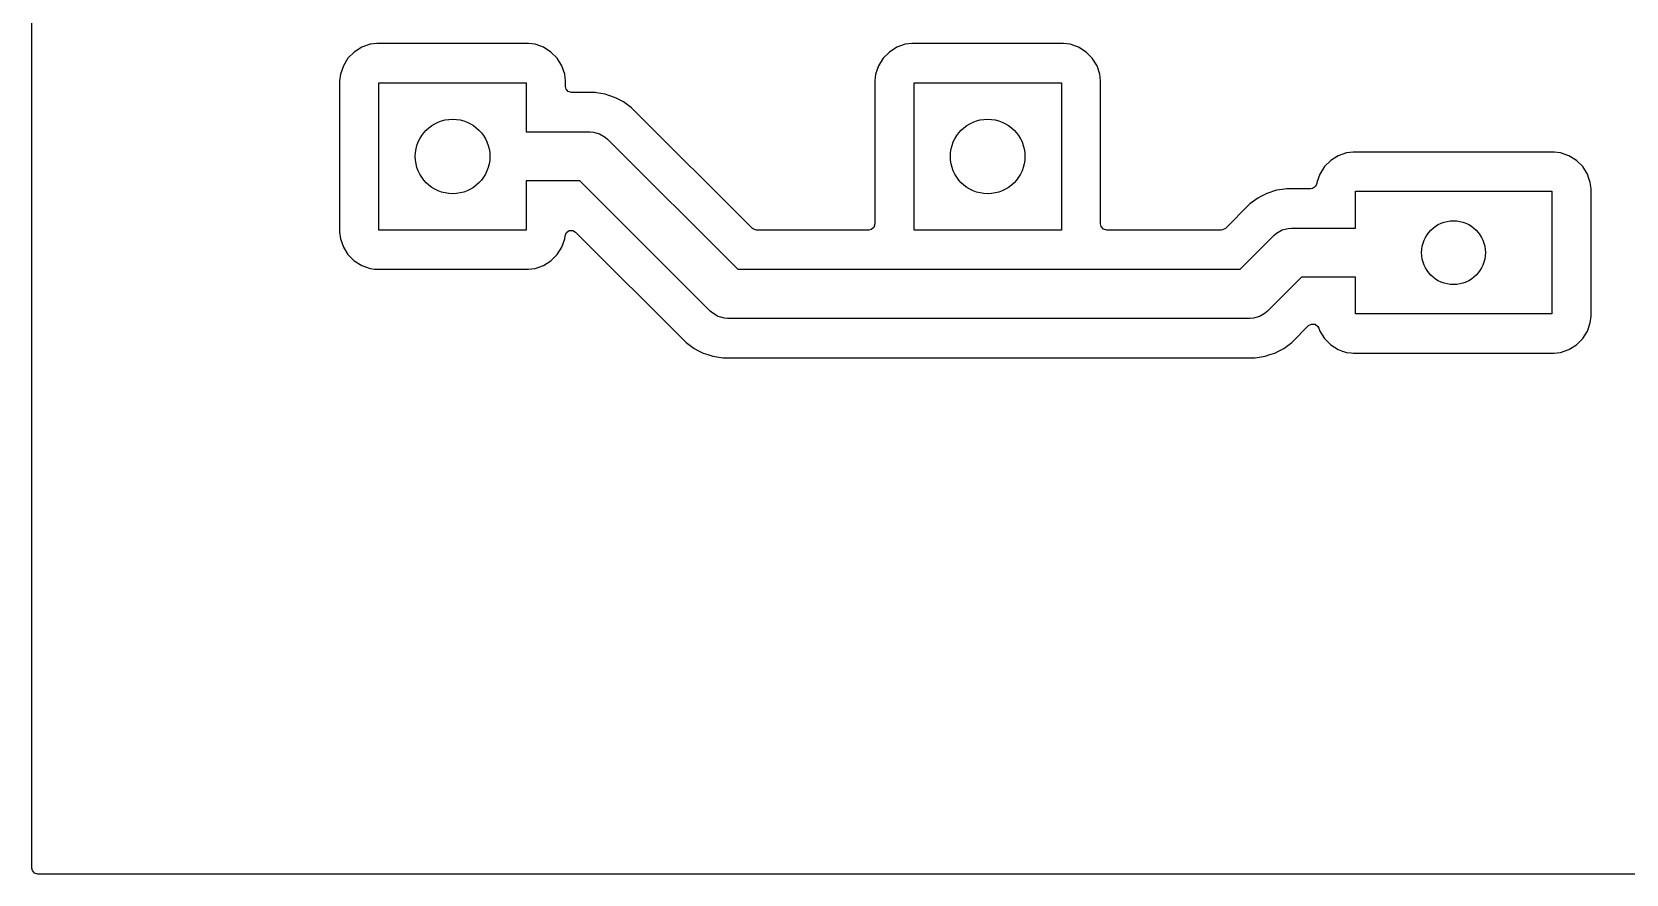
# Model space of a CAD drawing. Header units: inches. Extents: x 0.81 to 4.86, y -4.86 to -0.81.
# Drawn here: x 0.807 to 2.086, y -4.862 to -4.186 of the extents above; entities that cross this region are included whole.
import ezdxf

# ---------------------------------------------------------------- set-up
doc = ezdxf.new("R2010")
doc.units = ezdxf.units.IN
doc.header["$MEASUREMENT"] = 0
doc.layers.add('F.Cu', color=13, linetype='CONTINUOUS', true_color=0xc83434)

msp = doc.modelspace()

# ---------------------------------------------------------------- linework, layer by layer
at = {"layer": 'F.Cu', "linetype": 'CONTINUOUS'}
for p, q in [((0.8071, -4.2254), (0.8071, -4.0803)), ((1.0657, -4.2024), (1.0606, -4.2074)), ((1.0717, -4.1986), (1.0657, -4.2024)), ((1.0784, -4.1962), (1.0717, -4.1986)), ((1.0837, -4.1956), (1.0784, -4.1962)), ((1.0784, -4.1962), (1.0784, -4.1962)), ((1.2053, -4.1956), (1.0837, -4.1956)), ((1.0837, -4.1956), (1.0837, -4.1956)), ((1.2106, -4.1962), (1.2053, -4.1956)), ((1.2053, -4.1956), (1.2053, -4.1956)), ((1.2173, -4.1986), (1.2106, -4.1962)), ((1.2106, -4.1962), (1.2106, -4.1962)), ((1.2233, -4.2024), (1.2173, -4.1986)), ((1.2283, -4.2074), (1.2233, -4.2024)), ((1.4948, -4.2024), (1.4898, -4.2074)), ((1.5008, -4.1986), (1.4948, -4.2024)), ((1.5075, -4.1962), (1.5008, -4.1986)), ((1.5128, -4.1956), (1.5075, -4.1962)), ((1.5075, -4.1962), (1.5075, -4.1962)), ((1.6344, -4.1956), (1.5128, -4.1956)), ((1.5128, -4.1956), (1.5128, -4.1956)), ((1.6397, -4.1962), (1.6344, -4.1956)), ((1.6344, -4.1956), (1.6344, -4.1956)), ((1.6464, -4.1986), (1.6397, -4.1962)), ((1.6397, -4.1962), (1.6397, -4.1962)), ((1.6525, -4.2024), (1.6464, -4.1986)), ((1.6575, -4.2074), (1.6525, -4.2024)), ((1.0569, -4.2134), (1.0545, -4.2201)), ((1.0606, -4.2074), (1.0569, -4.2134)), ((1.2321, -4.2134), (1.2283, -4.2074)), ((1.2345, -4.2201), (1.2321, -4.2134)), ((1.486, -4.2134), (1.4836, -4.2201)), ((1.4898, -4.2074), (1.486, -4.2134)), ((1.6613, -4.2134), (1.6575, -4.2074)), ((1.6636, -4.2201), (1.6613, -4.2134)), ((0.8071, -4.6581), (0.8071, -4.2254)), ((1.0545, -4.2201), (1.0539, -4.2254)), ((1.0539, -4.2254), (1.0539, -4.347)), ((1.0545, -4.2201), (1.0545, -4.2201)), ((1.0854, -4.3453), (1.0854, -4.2272)), ((1.0854, -4.2272), (1.2035, -4.2272)), ((1.2035, -4.2272), (1.2035, -4.2665)), ((1.2351, -4.2254), (1.2345, -4.2201)), ((1.2345, -4.2201), (1.2345, -4.2201)), ((1.2351, -4.2301), (1.2351, -4.2254)), ((1.2351, -4.2254), (1.2351, -4.2254)), ((1.2355, -4.2322), (1.2351, -4.2301)), ((1.4836, -4.2201), (1.4831, -4.2254)), ((1.4831, -4.2254), (1.4831, -4.3404)), ((1.4836, -4.2201), (1.4836, -4.2201)), ((1.5146, -4.3453), (1.5146, -4.2272)), ((1.5146, -4.2272), (1.6327, -4.2272)), ((1.6327, -4.2272), (1.6327, -4.3453)), ((1.6642, -4.2254), (1.6636, -4.2201)), ((1.6636, -4.2201), (1.6636, -4.2201)), ((1.6642, -4.3404), (1.6642, -4.2254)), ((1.6642, -4.2254), (1.6642, -4.2254)), ((1.2373, -4.2342), (1.2355, -4.2322)), ((1.2399, -4.235), (1.2373, -4.2342)), ((1.2588, -4.235), (1.2399, -4.235)), ((1.2599, -4.2352), (1.2588, -4.235)), ((1.2588, -4.235), (1.2588, -4.235)), ((1.2668, -4.2363), (1.2599, -4.2352)), ((1.2697, -4.2372), (1.2668, -4.2363)), ((1.2706, -4.2375), (1.2697, -4.2372)), ((1.2744, -4.2388), (1.2706, -4.2375)), ((1.2756, -4.2393), (1.2744, -4.2388)), ((1.2744, -4.2388), (1.2744, -4.2388)), ((1.2744, -4.2388), (1.2744, -4.2388)), ((1.2756, -4.2394), (1.2756, -4.2393)), ((1.2816, -4.2424), (1.2756, -4.2394)), ((1.2881, -4.2472), (1.2816, -4.2424)), ((1.3849, -4.3439), (1.2881, -4.2472)), ((1.2881, -4.2472), (1.2881, -4.2472)), ((1.2035, -4.2665), (1.2548, -4.2665)), ((1.2548, -4.2665), (1.2574, -4.2667)), ((1.2574, -4.2667), (1.2574, -4.2667)), ((1.2574, -4.2667), (1.2623, -4.268)), ((1.2623, -4.268), (1.2668, -4.2706)), ((1.2668, -4.2706), (1.2668, -4.2706)), ((1.2668, -4.2706), (1.2687, -4.2723)), ((1.2687, -4.2723), (1.3732, -4.3768)), ((1.8667, -4.2827), (1.8614, -4.2833)), ((2.0278, -4.2827), (1.8667, -4.2827)), ((1.8667, -4.2827), (1.8667, -4.2827)), ((2.033, -4.2833), (2.0278, -4.2827)), ((2.0278, -4.2827), (2.0278, -4.2827)), ((1.8437, -4.2944), (1.8399, -4.3004)), ((1.8487, -4.2894), (1.8437, -4.2944)), ((1.8547, -4.2856), (1.8487, -4.2894)), ((1.8614, -4.2833), (1.8547, -4.2856)), ((1.8614, -4.2833), (1.8614, -4.2833)), ((2.0397, -4.2856), (2.033, -4.2833)), ((2.033, -4.2833), (2.033, -4.2833)), ((2.0458, -4.2894), (2.0397, -4.2856)), ((2.0508, -4.2944), (2.0458, -4.2894)), ((2.0546, -4.3004), (2.0508, -4.2944)), ((1.2466, -4.3059), (1.2035, -4.3059)), ((1.2035, -4.3059), (1.2035, -4.3453)), ((1.3512, -4.4104), (1.2466, -4.3059)), ((1.8375, -4.3078), (1.8364, -4.3104)), ((1.8376, -4.3071), (1.8375, -4.3078)), ((1.8399, -4.3004), (1.8376, -4.3071)), ((1.8376, -4.3071), (1.8376, -4.3071)), ((2.0558, -4.3038), (2.0546, -4.3004)), ((2.0569, -4.3071), (2.0558, -4.3038)), ((2.0573, -4.3104), (2.0569, -4.3071)), ((2.0569, -4.3071), (2.0569, -4.3071)), ((1.7904, -4.3196), (1.7839, -4.3243)), ((1.7927, -4.3184), (1.7904, -4.3196)), ((1.7904, -4.3196), (1.7904, -4.3196)), ((1.7976, -4.3159), (1.7927, -4.3184)), ((1.7927, -4.3184), (1.7927, -4.3184)), ((1.8053, -4.3134), (1.7976, -4.3159)), ((1.7976, -4.3159), (1.7976, -4.3159)), ((1.8077, -4.3131), (1.8053, -4.3134)), ((1.8118, -4.3124), (1.8077, -4.3131)), ((1.8132, -4.3122), (1.8118, -4.3124)), ((1.8327, -4.3122), (1.8132, -4.3122)), ((1.8342, -4.3119), (1.8327, -4.3122)), ((1.8364, -4.3104), (1.8342, -4.3119)), ((1.8685, -4.3437), (1.8685, -4.3142)), ((1.8685, -4.3142), (2.026, -4.3142)), ((2.026, -4.3142), (2.026, -4.4126)), ((2.0575, -4.3124), (2.0573, -4.3104)), ((2.0575, -4.3586), (2.0575, -4.3124)), ((1.7839, -4.3243), (1.7643, -4.3439)), ((1.7839, -4.3243), (1.7839, -4.3243)), ((1.2035, -4.3453), (1.0854, -4.3453)), ((1.2358, -4.3473), (1.2381, -4.3457)), ((1.2381, -4.3457), (1.2408, -4.3456)), ((1.2408, -4.3456), (1.2431, -4.3469)), ((1.2431, -4.3469), (1.3317, -4.4356)), ((1.3857, -4.3445), (1.3849, -4.3439)), ((1.3883, -4.3453), (1.3857, -4.3445)), ((1.4782, -4.3453), (1.3883, -4.3453)), ((1.4802, -4.3449), (1.4782, -4.3453)), ((1.4823, -4.3431), (1.4802, -4.3449)), ((1.4831, -4.3404), (1.4823, -4.3431)), ((1.6327, -4.3453), (1.5146, -4.3453)), ((1.6646, -4.3425), (1.6642, -4.3404)), ((1.6664, -4.3445), (1.6646, -4.3425)), ((1.6691, -4.3453), (1.6664, -4.3445)), ((1.7609, -4.3453), (1.6691, -4.3453)), ((1.7619, -4.3452), (1.7609, -4.3453)), ((1.7643, -4.3439), (1.7619, -4.3452)), ((1.8053, -4.3478), (1.8097, -4.3452)), ((1.8097, -4.3452), (1.8109, -4.3449)), ((1.8109, -4.3449), (1.8147, -4.3439)), ((1.8147, -4.3439), (1.8173, -4.3437)), ((1.8147, -4.3439), (1.8147, -4.3439)), ((1.8173, -4.3437), (1.8685, -4.3437)), ((1.0539, -4.347), (1.0545, -4.3523)), ((1.0545, -4.3523), (1.0545, -4.3523)), ((1.0545, -4.3523), (1.0569, -4.359)), ((1.0569, -4.359), (1.0606, -4.365)), ((1.2283, -4.365), (1.2321, -4.359)), ((1.2321, -4.359), (1.2345, -4.3523)), ((1.2345, -4.3523), (1.2347, -4.3498)), ((1.2347, -4.3498), (1.2358, -4.3473)), ((1.776, -4.3768), (1.8033, -4.3495)), ((1.8033, -4.3495), (1.8053, -4.3478)), ((1.8053, -4.3478), (1.8053, -4.3478)), ((2.0575, -4.4144), (2.0575, -4.3586)), ((1.0606, -4.365), (1.0657, -4.3701)), ((1.0657, -4.3701), (1.0717, -4.3738)), ((1.2173, -4.3738), (1.2233, -4.3701)), ((1.2233, -4.3701), (1.2283, -4.365)), ((1.0717, -4.3738), (1.0784, -4.3762)), ((1.0784, -4.3762), (1.0784, -4.3762)), ((1.0784, -4.3762), (1.0819, -4.3766)), ((1.0819, -4.3766), (1.0837, -4.3768)), ((1.0837, -4.3768), (1.0837, -4.3768)), ((1.0837, -4.3768), (1.0837, -4.3768)), ((1.0837, -4.3768), (1.2053, -4.3768)), ((1.2053, -4.3768), (1.208, -4.3765)), ((1.2053, -4.3768), (1.2053, -4.3768)), ((1.208, -4.3765), (1.2106, -4.3762)), ((1.2106, -4.3762), (1.2173, -4.3738)), ((1.2106, -4.3762), (1.2106, -4.3762)), ((1.2106, -4.3762), (1.2106, -4.3762)), ((1.3732, -4.3768), (1.776, -4.3768)), ((1.8254, -4.3831), (1.798, -4.4104)), ((1.8685, -4.3831), (1.8254, -4.3831)), ((1.8685, -4.4126), (1.8685, -4.3831)), ((1.3531, -4.4121), (1.3512, -4.4104)), ((1.798, -4.4104), (1.7961, -4.4121)), ((1.357, -4.4144), (1.3531, -4.4121)), ((1.3531, -4.4121), (1.3531, -4.4121)), ((1.3576, -4.4147), (1.357, -4.4144)), ((1.3625, -4.416), (1.3576, -4.4147)), ((1.3651, -4.4162), (1.3625, -4.416)), ((1.3625, -4.416), (1.3625, -4.416)), ((1.7841, -4.4162), (1.3651, -4.4162)), ((1.7867, -4.416), (1.7841, -4.4162)), ((1.7917, -4.4147), (1.7867, -4.416)), ((1.7867, -4.416), (1.7867, -4.416)), ((1.7922, -4.4144), (1.7917, -4.4147)), ((1.7961, -4.4121), (1.7922, -4.4144)), ((1.7961, -4.4121), (1.7961, -4.4121)), ((1.8175, -4.4356), (1.831, -4.422)), ((1.831, -4.422), (1.8334, -4.4207)), ((1.8334, -4.4207), (1.8362, -4.4209)), ((1.8362, -4.4209), (1.8384, -4.4226)), ((1.8384, -4.4226), (1.8391, -4.4239)), ((2.026, -4.4126), (1.8685, -4.4126)), ((2.0546, -4.4264), (2.0569, -4.4197)), ((2.0569, -4.4197), (2.0575, -4.4144)), ((1.3317, -4.4356), (1.3383, -4.4403)), ((1.811, -4.4403), (1.8175, -4.4356)), ((1.8391, -4.4239), (1.8399, -4.4264)), ((1.8399, -4.4264), (1.8437, -4.4324)), ((1.8437, -4.4324), (1.8487, -4.4374)), ((2.0458, -4.4374), (2.0508, -4.4324)), ((2.0508, -4.4324), (2.0546, -4.4264)), ((1.3383, -4.4403), (1.3418, -4.4421)), ((1.3418, -4.4421), (1.3454, -4.444)), ((1.3454, -4.444), (1.3493, -4.4452)), ((1.3493, -4.4452), (1.3531, -4.4465)), ((1.3531, -4.4465), (1.3611, -4.4477)), ((1.3611, -4.4477), (1.3611, -4.4477)), ((1.3611, -4.4477), (1.7881, -4.4477)), ((1.7881, -4.4477), (1.7961, -4.4465)), ((1.7881, -4.4477), (1.7881, -4.4477)), ((1.7961, -4.4465), (1.7999, -4.4452)), ((1.7999, -4.4452), (1.8038, -4.444)), ((1.8038, -4.444), (1.8074, -4.4421)), ((1.8074, -4.4421), (1.811, -4.4403)), ((1.8487, -4.4374), (1.8547, -4.4412)), ((1.8547, -4.4412), (1.8573, -4.4421)), ((1.8573, -4.4421), (1.8614, -4.4435)), ((1.8614, -4.4435), (1.8614, -4.4435)), ((1.8614, -4.4435), (1.865, -4.4439)), ((1.865, -4.4439), (1.8667, -4.4441)), ((1.8667, -4.4441), (1.8667, -4.4441)), ((1.8667, -4.4441), (1.8667, -4.4441)), ((1.8667, -4.4441), (2.0278, -4.4441)), ((2.0278, -4.4441), (2.0304, -4.4438)), ((2.0278, -4.4441), (2.0278, -4.4441)), ((2.0304, -4.4438), (2.033, -4.4435)), ((2.033, -4.4435), (2.0397, -4.4412)), ((2.033, -4.4435), (2.033, -4.4435)), ((2.033, -4.4435), (2.033, -4.4435)), ((2.0397, -4.4412), (2.0458, -4.4374)), ((0.8071, -4.8573), (0.8071, -4.6581)), ((0.8075, -4.8593), (0.8071, -4.8573)), ((0.8093, -4.8614), (0.8075, -4.8593)), ((0.812, -4.8622), (0.8093, -4.8614)), ((4.8573, -4.8622), (0.812, -4.8622))]:
    msp.add_line(p, q, dxfattribs=at)
at = {"layer": 'F.Cu'}
for centre, radius in [((1.1445, -4.2862), 0.0299), ((1.1445, -4.2862), 0.0299), ((1.5736, -4.2862), 0.0299), ((1.5736, -4.2862), 0.0299), ((1.9472, -4.3634), 0.0256), ((1.9472, -4.3634), 0.0256)]:
    msp.add_circle(centre, radius, dxfattribs=at)

doc.saveas('drawing.dxf')
